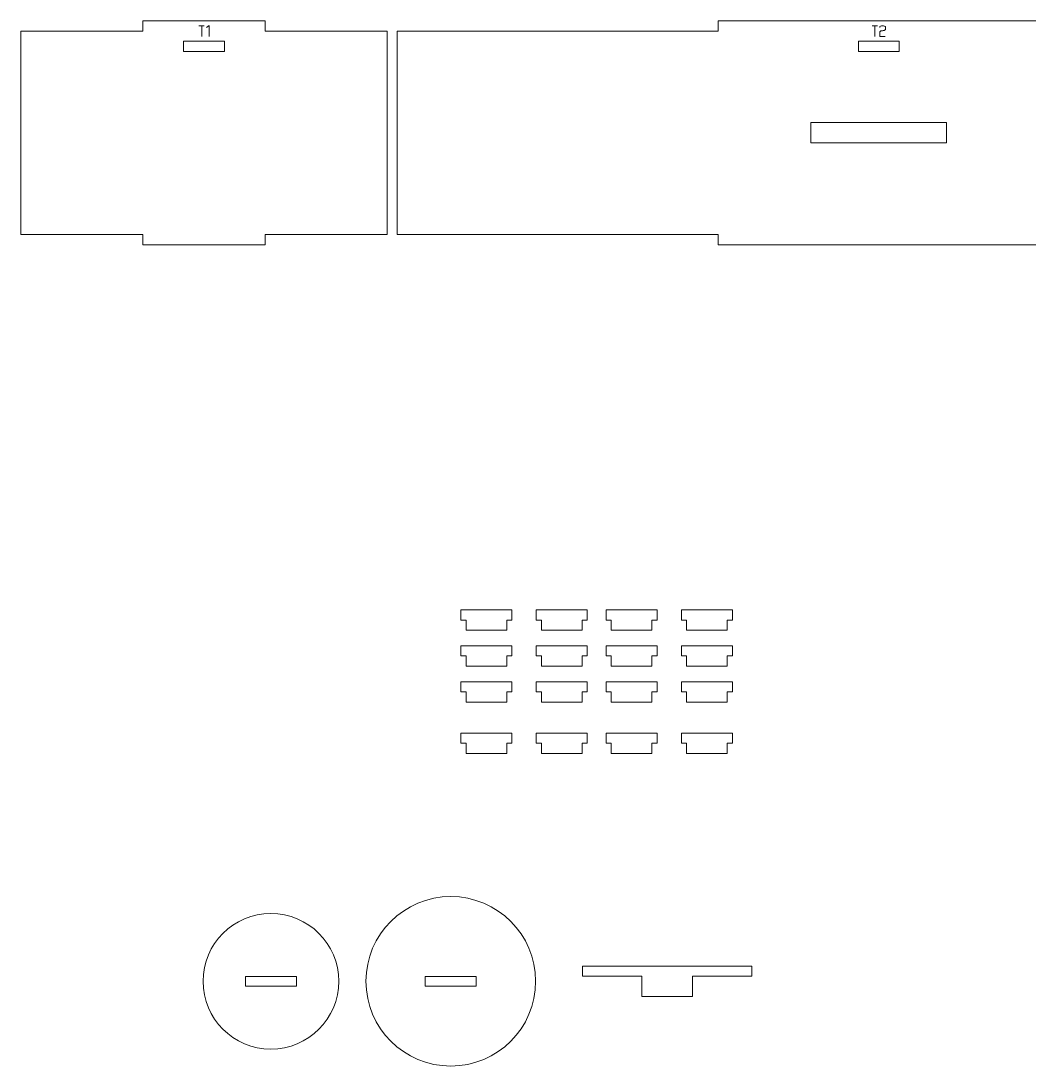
# Model space of a CAD drawing. Header units: centimetres. Extents: x -250 to 250, y -508 to 508.
# Drawn here: x 13.15 to 42.87, y -103.75 to -72.93 of the extents above; entities that cross this region are included whole.
import ezdxf

# ---------------------------------------------------------------- set-up
doc = ezdxf.new("R2010")
doc.units = ezdxf.units.CM
doc.header["$MEASUREMENT"] = 0
doc.layers.add('Capa 1', color=7, linetype='Continuous')

msp = doc.modelspace()

# ---------------------------------------------------------------- hatches: boundary and pattern name
at = {"layer": 'Capa 1', "true_color": 0x3e4095}
h = msp.add_hatch(color=175, dxfattribs=at)
edge = h.paths.add_edge_path()
edge.add_spline(control_points=[(18.47967, -73.06786), (18.47967, -73.06786), (18.40033, -73.06786), (18.40033, -73.06786), (18.40033, -73.06786), (18.55763, -73.06786), (18.55763, -73.06786), (18.55763, -73.06786), (18.47967, -73.06786), (18.47967, -73.06786), (18.47967, -73.06786), (18.47967, -73.3843), (18.47967, -73.3843), (18.47967, -73.3843), (18.47967, -73.06786), (18.47967, -73.06786)], knot_values=[0, 0, 0, 0, 0.2, 0.2, 0.2, 0.4, 0.4, 0.4, 0.6, 0.6, 0.6, 0.8, 0.8, 0.8, 1, 1, 1, 1], degree=3, periodic=1)
h = msp.add_hatch(color=175, dxfattribs=at)
edge = h.paths.add_edge_path()
edge.add_spline(control_points=[(18.69659, -73.0674), (18.69659, -73.0674), (18.62046, -73.12014), (18.62046, -73.12014), (18.62046, -73.12014), (18.69659, -73.0674), (18.69659, -73.0674), (18.69659, -73.0674), (18.69659, -73.3843), (18.69659, -73.3843), (18.69659, -73.3843), (18.69659, -73.0674), (18.69659, -73.0674)], knot_values=[0, 0, 0, 0, 0.25, 0.25, 0.25, 0.5, 0.5, 0.5, 0.75, 0.75, 0.75, 1, 1, 1, 1], degree=3, periodic=1)
h = msp.add_hatch(color=175, dxfattribs=at)
edge = h.paths.add_edge_path()
edge.add_spline(control_points=[(38.3277, -73.06786), (38.3277, -73.06786), (38.24836, -73.06786), (38.24836, -73.06786), (38.24836, -73.06786), (38.40566, -73.06786), (38.40566, -73.06786), (38.40566, -73.06786), (38.3277, -73.06786), (38.3277, -73.06786), (38.3277, -73.06786), (38.3277, -73.3843), (38.3277, -73.3843), (38.3277, -73.3843), (38.3277, -73.06786), (38.3277, -73.06786)], knot_values=[0, 0, 0, 0, 0.2, 0.2, 0.2, 0.4, 0.4, 0.4, 0.6, 0.6, 0.6, 0.8, 0.8, 0.8, 1, 1, 1, 1], degree=3, periodic=1)
h = msp.add_hatch(color=175, dxfattribs=at)
edge = h.paths.add_edge_path()
edge.add_spline(control_points=[(38.46803, -73.3843), (38.46803, -73.3843), (38.46803, -73.25176), (38.46803, -73.25176), (38.46895, -73.23984), (38.4798, -73.23067), (38.50059, -73.22425), (38.50915, -73.22363), (38.51733, -73.22264), (38.52513, -73.22126), (38.53292, -73.21989), (38.5408, -73.21844), (38.54875, -73.21691), (38.56342, -73.21446), (38.57466, -73.21247), (38.58245, -73.21095), (38.59025, -73.20942), (38.59782, -73.20743), (38.60516, -73.20498), (38.62411, -73.19795), (38.63359, -73.18893), (38.63359, -73.17793), (38.63359, -73.17793), (38.63359, -73.10317), (38.63359, -73.10317), (38.63359, -73.09339), (38.62572, -73.08506), (38.60997, -73.07818), (38.59423, -73.0713), (38.57458, -73.06786), (38.55104, -73.06786), (38.5275, -73.06786), (38.50785, -73.0713), (38.49211, -73.07818), (38.47636, -73.08506), (38.46849, -73.09339), (38.46849, -73.10317), (38.46849, -73.10317), (38.46849, -73.12564), (38.46849, -73.12564), (38.46849, -73.12564), (38.46849, -73.10317), (38.46849, -73.10317), (38.46849, -73.09339), (38.47636, -73.08506), (38.49211, -73.07818), (38.50785, -73.0713), (38.5275, -73.06786), (38.55104, -73.06786), (38.57458, -73.06786), (38.59423, -73.0713), (38.60997, -73.07818), (38.62572, -73.08506), (38.63359, -73.09339), (38.63359, -73.10317), (38.63359, -73.10317), (38.63359, -73.17793), (38.63359, -73.17793), (38.63359, -73.18893), (38.62411, -73.19795), (38.60516, -73.20498), (38.59782, -73.20743), (38.59025, -73.20942), (38.58245, -73.21095), (38.57466, -73.21247), (38.56342, -73.21446), (38.54875, -73.21691), (38.5408, -73.21844), (38.53292, -73.21989), (38.52513, -73.22126), (38.51733, -73.22264), (38.50915, -73.22363), (38.50059, -73.22425), (38.4798, -73.23067), (38.46895, -73.23984), (38.46803, -73.25176), (38.46803, -73.25176), (38.46803, -73.3843), (38.46803, -73.3843), (38.46803, -73.3843), (38.62488, -73.3843), (38.62488, -73.3843), (38.62488, -73.3843), (38.46803, -73.3843), (38.46803, -73.3843)], knot_values=[0, 0, 0, 0, 0.03571429, 0.03571429, 0.03571429, 0.07142857, 0.07142857, 0.07142857, 0.10714286, 0.10714286, 0.10714286, 0.14285714, 0.14285714, 0.14285714, 0.17857143, 0.17857143, 0.17857143, 0.21428571, 0.21428571, 0.21428571, 0.25, 0.25, 0.25, 0.28571429, 0.28571429, 0.28571429, 0.32142857, 0.32142857, 0.32142857, 0.35714286, 0.35714286, 0.35714286, 0.39285714, 0.39285714, 0.39285714, 0.42857143, 0.42857143, 0.42857143, 0.46428571, 0.46428571, 0.46428571, 0.5, 0.5, 0.5, 0.53571429, 0.53571429, 0.53571429, 0.57142857, 0.57142857, 0.57142857, 0.60714286, 0.60714286, 0.60714286, 0.64285714, 0.64285714, 0.64285714, 0.67857143, 0.67857143, 0.67857143, 0.71428571, 0.71428571, 0.71428571, 0.75, 0.75, 0.75, 0.78571429, 0.78571429, 0.78571429, 0.82142857, 0.82142857, 0.82142857, 0.85714286, 0.85714286, 0.85714286, 0.89285714, 0.89285714, 0.89285714, 0.92857143, 0.92857143, 0.92857143, 0.96428571, 0.96428571, 0.96428571, 1, 1, 1, 1], degree=3, periodic=1)

# ---------------------------------------------------------------- linework, layer by layer
at = {"layer": 'Capa 1', "color": 240, "lineweight": 20}
for points, knots in [([(13.1506, -73.2271), (13.1506, -73.2271), (13.1506, -79.2271), (13.1506, -79.2271), (13.1506, -79.2271), (16.74917, -79.2271), (16.74917, -79.2271), (16.74917, -79.2271), (16.74917, -79.5271), (16.74917, -79.5271), (16.74917, -79.5271), (20.34774, -79.5271), (20.34774, -79.5271), (20.34774, -79.5271), (20.34774, -79.2271), (20.34774, -79.2271), (20.34774, -79.2271), (23.94631, -79.2271), (23.94631, -79.2271), (23.94631, -79.2271), (23.94631, -73.2271), (23.94631, -73.2271), (23.94631, -73.2271), (20.34774, -73.2271), (20.34774, -73.2271), (20.34774, -73.2271), (20.34774, -72.9271), (20.34774, -72.9271), (20.34774, -72.9271), (16.74917, -72.9271), (16.74917, -72.9271), (16.74917, -72.9271), (16.74917, -73.2271), (16.74917, -73.2271), (16.74917, -73.2271), (13.1506, -73.2271), (13.1506, -73.2271)], [0, 0, 0, 0, 0.08333333, 0.08333333, 0.08333333, 0.16666667, 0.16666667, 0.16666667, 0.25, 0.25, 0.25, 0.33333333, 0.33333333, 0.33333333, 0.41666667, 0.41666667, 0.41666667, 0.5, 0.5, 0.5, 0.58333333, 0.58333333, 0.58333333, 0.66666667, 0.66666667, 0.66666667, 0.75, 0.75, 0.75, 0.83333333, 0.83333333, 0.83333333, 0.91666667, 0.91666667, 0.91666667, 1, 1, 1, 1]), ([(24.24631, -73.22711), (24.24631, -73.22711), (24.24631, -79.2271), (24.24631, -79.2271), (24.24631, -79.2271), (33.70942, -79.2271), (33.70942, -79.2271), (33.70942, -79.2271), (33.70942, -79.5271), (33.70942, -79.5271), (33.70942, -79.5271), (43.17254, -79.5271), (43.17254, -79.5271), (43.17254, -79.5271), (43.17254, -79.2271), (43.17254, -79.2271), (43.17254, -79.2271), (52.63564, -79.2271), (52.63564, -79.2271), (52.63564, -79.2271), (52.63564, -73.22711), (52.63564, -73.22711), (52.63564, -73.22711), (43.17254, -73.22711), (43.17254, -73.22711), (43.17254, -73.22711), (43.17254, -72.9271), (43.17254, -72.9271), (43.17254, -72.9271), (33.70942, -72.9271), (33.70942, -72.9271), (33.70942, -72.9271), (33.70942, -73.22711), (33.70942, -73.22711), (33.70942, -73.22711), (24.24631, -73.22711), (24.24631, -73.22711)], [0, 0, 0, 0, 0.08333333, 0.08333333, 0.08333333, 0.16666667, 0.16666667, 0.16666667, 0.25, 0.25, 0.25, 0.33333333, 0.33333333, 0.33333333, 0.41666667, 0.41666667, 0.41666667, 0.5, 0.5, 0.5, 0.58333333, 0.58333333, 0.58333333, 0.66666667, 0.66666667, 0.66666667, 0.75, 0.75, 0.75, 0.83333333, 0.83333333, 0.83333333, 0.91666667, 0.91666667, 0.91666667, 1, 1, 1, 1]), ([(17.94846, -73.82723), (17.94846, -73.82723), (19.14846, -73.82723), (19.14846, -73.82723), (19.14846, -73.82723), (19.14846, -73.52723), (19.14846, -73.52723), (19.14846, -73.52723), (17.94846, -73.52723), (17.94846, -73.52723), (17.94846, -73.52723), (17.94846, -73.82723), (17.94846, -73.82723)], [0, 0, 0, 0, 0.25, 0.25, 0.25, 0.5, 0.5, 0.5, 0.75, 0.75, 0.75, 1, 1, 1, 1]), ([(37.84098, -73.82723), (37.84098, -73.82723), (39.04098, -73.82723), (39.04098, -73.82723), (39.04098, -73.82723), (39.04098, -73.52724), (39.04098, -73.52724), (39.04098, -73.52724), (37.84098, -73.52724), (37.84098, -73.52724), (37.84098, -73.52724), (37.84098, -73.82723), (37.84098, -73.82723)], [0, 0, 0, 0, 0.25, 0.25, 0.25, 0.5, 0.5, 0.5, 0.75, 0.75, 0.75, 1, 1, 1, 1]), ([(36.44098, -75.9271), (36.44098, -75.9271), (40.44098, -75.9271), (40.44098, -75.9271), (40.44098, -75.9271), (40.44098, -76.5271), (40.44098, -76.5271), (40.44098, -76.5271), (36.44098, -76.5271), (36.44098, -76.5271), (36.44098, -76.5271), (36.44098, -75.9271), (36.44098, -75.9271)], [0, 0, 0, 0, 0.25, 0.25, 0.25, 0.5, 0.5, 0.5, 0.75, 0.75, 0.75, 1, 1, 1, 1])]:
    msp.add_open_spline(points, degree=3, knots=knots, dxfattribs=at)
at = {"layer": 'Capa 1', "color": 114, "lineweight": 9}
for points, knots in [([(18.47967, -73.06786), (18.47967, -73.06786), (18.40033, -73.06786), (18.40033, -73.06786), (18.40033, -73.06786), (18.55763, -73.06786), (18.55763, -73.06786), (18.55763, -73.06786), (18.47967, -73.06786), (18.47967, -73.06786), (18.47967, -73.06786), (18.47967, -73.3843), (18.47967, -73.3843), (18.47967, -73.3843), (18.47967, -73.06786), (18.47967, -73.06786)], [0, 0, 0, 0, 0.2, 0.2, 0.2, 0.4, 0.4, 0.4, 0.6, 0.6, 0.6, 0.8, 0.8, 0.8, 1, 1, 1, 1]), ([(18.69659, -73.0674), (18.69659, -73.0674), (18.62046, -73.12014), (18.62046, -73.12014), (18.62046, -73.12014), (18.69659, -73.0674), (18.69659, -73.0674), (18.69659, -73.0674), (18.69659, -73.3843), (18.69659, -73.3843), (18.69659, -73.3843), (18.69659, -73.0674), (18.69659, -73.0674)], [0, 0, 0, 0, 0.25, 0.25, 0.25, 0.5, 0.5, 0.5, 0.75, 0.75, 0.75, 1, 1, 1, 1]), ([(38.3277, -73.06786), (38.3277, -73.06786), (38.24836, -73.06786), (38.24836, -73.06786), (38.24836, -73.06786), (38.40566, -73.06786), (38.40566, -73.06786), (38.40566, -73.06786), (38.3277, -73.06786), (38.3277, -73.06786), (38.3277, -73.06786), (38.3277, -73.3843), (38.3277, -73.3843), (38.3277, -73.3843), (38.3277, -73.06786), (38.3277, -73.06786)], [0, 0, 0, 0, 0.2, 0.2, 0.2, 0.4, 0.4, 0.4, 0.6, 0.6, 0.6, 0.8, 0.8, 0.8, 1, 1, 1, 1]), ([(38.46803, -73.3843), (38.46803, -73.3843), (38.46803, -73.25176), (38.46803, -73.25176), (38.46895, -73.23984), (38.4798, -73.23067), (38.50059, -73.22425), (38.50915, -73.22363), (38.51733, -73.22264), (38.52513, -73.22126), (38.53292, -73.21989), (38.5408, -73.21844), (38.54875, -73.21691), (38.56342, -73.21446), (38.57466, -73.21247), (38.58245, -73.21095), (38.59025, -73.20942), (38.59782, -73.20743), (38.60516, -73.20498), (38.62411, -73.19795), (38.63359, -73.18893), (38.63359, -73.17793), (38.63359, -73.17793), (38.63359, -73.10317), (38.63359, -73.10317), (38.63359, -73.09339), (38.62572, -73.08506), (38.60997, -73.07818), (38.59423, -73.0713), (38.57458, -73.06786), (38.55104, -73.06786), (38.5275, -73.06786), (38.50785, -73.0713), (38.49211, -73.07818), (38.47636, -73.08506), (38.46849, -73.09339), (38.46849, -73.10317), (38.46849, -73.10317), (38.46849, -73.12564), (38.46849, -73.12564), (38.46849, -73.12564), (38.46849, -73.10317), (38.46849, -73.10317), (38.46849, -73.09339), (38.47636, -73.08506), (38.49211, -73.07818), (38.50785, -73.0713), (38.5275, -73.06786), (38.55104, -73.06786), (38.57458, -73.06786), (38.59423, -73.0713), (38.60997, -73.07818), (38.62572, -73.08506), (38.63359, -73.09339), (38.63359, -73.10317), (38.63359, -73.10317), (38.63359, -73.17793), (38.63359, -73.17793), (38.63359, -73.18893), (38.62411, -73.19795), (38.60516, -73.20498), (38.59782, -73.20743), (38.59025, -73.20942), (38.58245, -73.21095), (38.57466, -73.21247), (38.56342, -73.21446), (38.54875, -73.21691), (38.5408, -73.21844), (38.53292, -73.21989), (38.52513, -73.22126), (38.51733, -73.22264), (38.50915, -73.22363), (38.50059, -73.22425), (38.4798, -73.23067), (38.46895, -73.23984), (38.46803, -73.25176), (38.46803, -73.25176), (38.46803, -73.3843), (38.46803, -73.3843), (38.46803, -73.3843), (38.62488, -73.3843), (38.62488, -73.3843), (38.62488, -73.3843), (38.46803, -73.3843), (38.46803, -73.3843)], [0, 0, 0, 0, 0.03571429, 0.03571429, 0.03571429, 0.07142857, 0.07142857, 0.07142857, 0.10714286, 0.10714286, 0.10714286, 0.14285714, 0.14285714, 0.14285714, 0.17857143, 0.17857143, 0.17857143, 0.21428571, 0.21428571, 0.21428571, 0.25, 0.25, 0.25, 0.28571429, 0.28571429, 0.28571429, 0.32142857, 0.32142857, 0.32142857, 0.35714286, 0.35714286, 0.35714286, 0.39285714, 0.39285714, 0.39285714, 0.42857143, 0.42857143, 0.42857143, 0.46428571, 0.46428571, 0.46428571, 0.5, 0.5, 0.5, 0.53571429, 0.53571429, 0.53571429, 0.57142857, 0.57142857, 0.57142857, 0.60714286, 0.60714286, 0.60714286, 0.64285714, 0.64285714, 0.64285714, 0.67857143, 0.67857143, 0.67857143, 0.71428571, 0.71428571, 0.71428571, 0.75, 0.75, 0.75, 0.78571429, 0.78571429, 0.78571429, 0.82142857, 0.82142857, 0.82142857, 0.85714286, 0.85714286, 0.85714286, 0.89285714, 0.89285714, 0.89285714, 0.92857143, 0.92857143, 0.92857143, 0.96428571, 0.96428571, 0.96428571, 1, 1, 1, 1])]:
    msp.add_open_spline(points, degree=3, knots=knots, dxfattribs=at)
at = {"layer": 'Capa 1', "color": 240, "lineweight": 9}
for points, knots in [([(27.4729, -90.59842), (27.4729, -90.59842), (27.4729, -90.89842), (27.4729, -90.89842), (27.4729, -90.89842), (26.2729, -90.89842), (26.2729, -90.89842), (26.2729, -90.89842), (26.2729, -90.59842), (26.2729, -90.59842), (26.2729, -90.59842), (26.1229, -90.59842), (26.1229, -90.59842), (26.1229, -90.59842), (26.1229, -90.29842), (26.1229, -90.29842), (26.1229, -90.29842), (27.6229, -90.29842), (27.6229, -90.29842), (27.6229, -90.29842), (27.6229, -90.59842), (27.6229, -90.59842), (27.6229, -90.59842), (27.4729, -90.59842), (27.4729, -90.59842)], [0, 0, 0, 0, 0.125, 0.125, 0.125, 0.25, 0.25, 0.25, 0.375, 0.375, 0.375, 0.5, 0.5, 0.5, 0.625, 0.625, 0.625, 0.75, 0.75, 0.75, 0.875, 0.875, 0.875, 1, 1, 1, 1]), ([(29.69323, -90.59842), (29.69323, -90.59842), (29.69323, -90.89842), (29.69323, -90.89842), (29.69323, -90.89842), (28.49323, -90.89842), (28.49323, -90.89842), (28.49323, -90.89842), (28.49323, -90.59842), (28.49323, -90.59842), (28.49323, -90.59842), (28.34323, -90.59842), (28.34323, -90.59842), (28.34323, -90.59842), (28.34323, -90.29842), (28.34323, -90.29842), (28.34323, -90.29842), (29.84323, -90.29842), (29.84323, -90.29842), (29.84323, -90.29842), (29.84323, -90.59842), (29.84323, -90.59842), (29.84323, -90.59842), (29.69323, -90.59842), (29.69323, -90.59842)], [0, 0, 0, 0, 0.125, 0.125, 0.125, 0.25, 0.25, 0.25, 0.375, 0.375, 0.375, 0.5, 0.5, 0.5, 0.625, 0.625, 0.625, 0.75, 0.75, 0.75, 0.875, 0.875, 0.875, 1, 1, 1, 1]), ([(31.75315, -90.59842), (31.75315, -90.59842), (31.75315, -90.89842), (31.75315, -90.89842), (31.75315, -90.89842), (30.55315, -90.89842), (30.55315, -90.89842), (30.55315, -90.89842), (30.55315, -90.59842), (30.55315, -90.59842), (30.55315, -90.59842), (30.40315, -90.59842), (30.40315, -90.59842), (30.40315, -90.59842), (30.40315, -90.29842), (30.40315, -90.29842), (30.40315, -90.29842), (31.90315, -90.29842), (31.90315, -90.29842), (31.90315, -90.29842), (31.90315, -90.59842), (31.90315, -90.59842), (31.90315, -90.59842), (31.75315, -90.59842), (31.75315, -90.59842)], [0, 0, 0, 0, 0.125, 0.125, 0.125, 0.25, 0.25, 0.25, 0.375, 0.375, 0.375, 0.5, 0.5, 0.5, 0.625, 0.625, 0.625, 0.75, 0.75, 0.75, 0.875, 0.875, 0.875, 1, 1, 1, 1]), ([(33.97348, -90.59842), (33.97348, -90.59842), (33.97348, -90.89842), (33.97348, -90.89842), (33.97348, -90.89842), (32.77348, -90.89842), (32.77348, -90.89842), (32.77348, -90.89842), (32.77348, -90.59842), (32.77348, -90.59842), (32.77348, -90.59842), (32.62348, -90.59842), (32.62348, -90.59842), (32.62348, -90.59842), (32.62348, -90.29842), (32.62348, -90.29842), (32.62348, -90.29842), (34.12348, -90.29842), (34.12348, -90.29842), (34.12348, -90.29842), (34.12348, -90.59842), (34.12348, -90.59842), (34.12348, -90.59842), (33.97348, -90.59842), (33.97348, -90.59842)], [0, 0, 0, 0, 0.125, 0.125, 0.125, 0.25, 0.25, 0.25, 0.375, 0.375, 0.375, 0.5, 0.5, 0.5, 0.625, 0.625, 0.625, 0.75, 0.75, 0.75, 0.875, 0.875, 0.875, 1, 1, 1, 1]), ([(27.4729, -91.65422), (27.4729, -91.65422), (27.4729, -91.95422), (27.4729, -91.95422), (27.4729, -91.95422), (26.2729, -91.95422), (26.2729, -91.95422), (26.2729, -91.95422), (26.2729, -91.65422), (26.2729, -91.65422), (26.2729, -91.65422), (26.1229, -91.65422), (26.1229, -91.65422), (26.1229, -91.65422), (26.1229, -91.35422), (26.1229, -91.35422), (26.1229, -91.35422), (27.6229, -91.35422), (27.6229, -91.35422), (27.6229, -91.35422), (27.6229, -91.65422), (27.6229, -91.65422), (27.6229, -91.65422), (27.4729, -91.65422), (27.4729, -91.65422)], [0, 0, 0, 0, 0.125, 0.125, 0.125, 0.25, 0.25, 0.25, 0.375, 0.375, 0.375, 0.5, 0.5, 0.5, 0.625, 0.625, 0.625, 0.75, 0.75, 0.75, 0.875, 0.875, 0.875, 1, 1, 1, 1]), ([(29.69323, -91.65422), (29.69323, -91.65422), (29.69323, -91.95422), (29.69323, -91.95422), (29.69323, -91.95422), (28.49323, -91.95422), (28.49323, -91.95422), (28.49323, -91.95422), (28.49323, -91.65422), (28.49323, -91.65422), (28.49323, -91.65422), (28.34323, -91.65422), (28.34323, -91.65422), (28.34323, -91.65422), (28.34323, -91.35422), (28.34323, -91.35422), (28.34323, -91.35422), (29.84323, -91.35422), (29.84323, -91.35422), (29.84323, -91.35422), (29.84323, -91.65422), (29.84323, -91.65422), (29.84323, -91.65422), (29.69323, -91.65422), (29.69323, -91.65422)], [0, 0, 0, 0, 0.125, 0.125, 0.125, 0.25, 0.25, 0.25, 0.375, 0.375, 0.375, 0.5, 0.5, 0.5, 0.625, 0.625, 0.625, 0.75, 0.75, 0.75, 0.875, 0.875, 0.875, 1, 1, 1, 1]), ([(31.75315, -91.65422), (31.75315, -91.65422), (31.75315, -91.95422), (31.75315, -91.95422), (31.75315, -91.95422), (30.55315, -91.95422), (30.55315, -91.95422), (30.55315, -91.95422), (30.55315, -91.65422), (30.55315, -91.65422), (30.55315, -91.65422), (30.40315, -91.65422), (30.40315, -91.65422), (30.40315, -91.65422), (30.40315, -91.35422), (30.40315, -91.35422), (30.40315, -91.35422), (31.90315, -91.35422), (31.90315, -91.35422), (31.90315, -91.35422), (31.90315, -91.65422), (31.90315, -91.65422), (31.90315, -91.65422), (31.75315, -91.65422), (31.75315, -91.65422)], [0, 0, 0, 0, 0.125, 0.125, 0.125, 0.25, 0.25, 0.25, 0.375, 0.375, 0.375, 0.5, 0.5, 0.5, 0.625, 0.625, 0.625, 0.75, 0.75, 0.75, 0.875, 0.875, 0.875, 1, 1, 1, 1]), ([(33.97348, -91.65422), (33.97348, -91.65422), (33.97348, -91.95422), (33.97348, -91.95422), (33.97348, -91.95422), (32.77348, -91.95422), (32.77348, -91.95422), (32.77348, -91.95422), (32.77348, -91.65422), (32.77348, -91.65422), (32.77348, -91.65422), (32.62348, -91.65422), (32.62348, -91.65422), (32.62348, -91.65422), (32.62348, -91.35422), (32.62348, -91.35422), (32.62348, -91.35422), (34.12348, -91.35422), (34.12348, -91.35422), (34.12348, -91.35422), (34.12348, -91.65422), (34.12348, -91.65422), (34.12348, -91.65422), (33.97348, -91.65422), (33.97348, -91.65422)], [0, 0, 0, 0, 0.125, 0.125, 0.125, 0.25, 0.25, 0.25, 0.375, 0.375, 0.375, 0.5, 0.5, 0.5, 0.625, 0.625, 0.625, 0.75, 0.75, 0.75, 0.875, 0.875, 0.875, 1, 1, 1, 1]), ([(27.4729, -92.71509), (27.4729, -92.71509), (27.4729, -93.01509), (27.4729, -93.01509), (27.4729, -93.01509), (26.2729, -93.01509), (26.2729, -93.01509), (26.2729, -93.01509), (26.2729, -92.71509), (26.2729, -92.71509), (26.2729, -92.71509), (26.1229, -92.71509), (26.1229, -92.71509), (26.1229, -92.71509), (26.1229, -92.41509), (26.1229, -92.41509), (26.1229, -92.41509), (27.6229, -92.41509), (27.6229, -92.41509), (27.6229, -92.41509), (27.6229, -92.71509), (27.6229, -92.71509), (27.6229, -92.71509), (27.4729, -92.71509), (27.4729, -92.71509)], [0, 0, 0, 0, 0.125, 0.125, 0.125, 0.25, 0.25, 0.25, 0.375, 0.375, 0.375, 0.5, 0.5, 0.5, 0.625, 0.625, 0.625, 0.75, 0.75, 0.75, 0.875, 0.875, 0.875, 1, 1, 1, 1]), ([(29.69323, -92.71509), (29.69323, -92.71509), (29.69323, -93.01509), (29.69323, -93.01509), (29.69323, -93.01509), (28.49323, -93.01509), (28.49323, -93.01509), (28.49323, -93.01509), (28.49323, -92.71509), (28.49323, -92.71509), (28.49323, -92.71509), (28.34323, -92.71509), (28.34323, -92.71509), (28.34323, -92.71509), (28.34323, -92.41509), (28.34323, -92.41509), (28.34323, -92.41509), (29.84323, -92.41509), (29.84323, -92.41509), (29.84323, -92.41509), (29.84323, -92.71509), (29.84323, -92.71509), (29.84323, -92.71509), (29.69323, -92.71509), (29.69323, -92.71509)], [0, 0, 0, 0, 0.125, 0.125, 0.125, 0.25, 0.25, 0.25, 0.375, 0.375, 0.375, 0.5, 0.5, 0.5, 0.625, 0.625, 0.625, 0.75, 0.75, 0.75, 0.875, 0.875, 0.875, 1, 1, 1, 1]), ([(31.75315, -92.71509), (31.75315, -92.71509), (31.75315, -93.01509), (31.75315, -93.01509), (31.75315, -93.01509), (30.55315, -93.01509), (30.55315, -93.01509), (30.55315, -93.01509), (30.55315, -92.71509), (30.55315, -92.71509), (30.55315, -92.71509), (30.40315, -92.71509), (30.40315, -92.71509), (30.40315, -92.71509), (30.40315, -92.41509), (30.40315, -92.41509), (30.40315, -92.41509), (31.90315, -92.41509), (31.90315, -92.41509), (31.90315, -92.41509), (31.90315, -92.71509), (31.90315, -92.71509), (31.90315, -92.71509), (31.75315, -92.71509), (31.75315, -92.71509)], [0, 0, 0, 0, 0.125, 0.125, 0.125, 0.25, 0.25, 0.25, 0.375, 0.375, 0.375, 0.5, 0.5, 0.5, 0.625, 0.625, 0.625, 0.75, 0.75, 0.75, 0.875, 0.875, 0.875, 1, 1, 1, 1]), ([(33.97348, -92.71509), (33.97348, -92.71509), (33.97348, -93.01509), (33.97348, -93.01509), (33.97348, -93.01509), (32.77348, -93.01509), (32.77348, -93.01509), (32.77348, -93.01509), (32.77348, -92.71509), (32.77348, -92.71509), (32.77348, -92.71509), (32.62348, -92.71509), (32.62348, -92.71509), (32.62348, -92.71509), (32.62348, -92.41509), (32.62348, -92.41509), (32.62348, -92.41509), (34.12348, -92.41509), (34.12348, -92.41509), (34.12348, -92.41509), (34.12348, -92.71509), (34.12348, -92.71509), (34.12348, -92.71509), (33.97348, -92.71509), (33.97348, -92.71509)], [0, 0, 0, 0, 0.125, 0.125, 0.125, 0.25, 0.25, 0.25, 0.375, 0.375, 0.375, 0.5, 0.5, 0.5, 0.625, 0.625, 0.625, 0.75, 0.75, 0.75, 0.875, 0.875, 0.875, 1, 1, 1, 1]), ([(27.4729, -94.23016), (27.4729, -94.23016), (27.4729, -94.53016), (27.4729, -94.53016), (27.4729, -94.53016), (26.2729, -94.53016), (26.2729, -94.53016), (26.2729, -94.53016), (26.2729, -94.23016), (26.2729, -94.23016), (26.2729, -94.23016), (26.1229, -94.23016), (26.1229, -94.23016), (26.1229, -94.23016), (26.1229, -93.93016), (26.1229, -93.93016), (26.1229, -93.93016), (27.6229, -93.93016), (27.6229, -93.93016), (27.6229, -93.93016), (27.6229, -94.23016), (27.6229, -94.23016), (27.6229, -94.23016), (27.4729, -94.23016), (27.4729, -94.23016)], [0, 0, 0, 0, 0.125, 0.125, 0.125, 0.25, 0.25, 0.25, 0.375, 0.375, 0.375, 0.5, 0.5, 0.5, 0.625, 0.625, 0.625, 0.75, 0.75, 0.75, 0.875, 0.875, 0.875, 1, 1, 1, 1]), ([(29.69323, -94.23016), (29.69323, -94.23016), (29.69323, -94.53016), (29.69323, -94.53016), (29.69323, -94.53016), (28.49323, -94.53016), (28.49323, -94.53016), (28.49323, -94.53016), (28.49323, -94.23016), (28.49323, -94.23016), (28.49323, -94.23016), (28.34323, -94.23016), (28.34323, -94.23016), (28.34323, -94.23016), (28.34323, -93.93016), (28.34323, -93.93016), (28.34323, -93.93016), (29.84323, -93.93016), (29.84323, -93.93016), (29.84323, -93.93016), (29.84323, -94.23016), (29.84323, -94.23016), (29.84323, -94.23016), (29.69323, -94.23016), (29.69323, -94.23016)], [0, 0, 0, 0, 0.125, 0.125, 0.125, 0.25, 0.25, 0.25, 0.375, 0.375, 0.375, 0.5, 0.5, 0.5, 0.625, 0.625, 0.625, 0.75, 0.75, 0.75, 0.875, 0.875, 0.875, 1, 1, 1, 1]), ([(31.75315, -94.23016), (31.75315, -94.23016), (31.75315, -94.53016), (31.75315, -94.53016), (31.75315, -94.53016), (30.55315, -94.53016), (30.55315, -94.53016), (30.55315, -94.53016), (30.55315, -94.23016), (30.55315, -94.23016), (30.55315, -94.23016), (30.40315, -94.23016), (30.40315, -94.23016), (30.40315, -94.23016), (30.40315, -93.93016), (30.40315, -93.93016), (30.40315, -93.93016), (31.90315, -93.93016), (31.90315, -93.93016), (31.90315, -93.93016), (31.90315, -94.23016), (31.90315, -94.23016), (31.90315, -94.23016), (31.75315, -94.23016), (31.75315, -94.23016)], [0, 0, 0, 0, 0.125, 0.125, 0.125, 0.25, 0.25, 0.25, 0.375, 0.375, 0.375, 0.5, 0.5, 0.5, 0.625, 0.625, 0.625, 0.75, 0.75, 0.75, 0.875, 0.875, 0.875, 1, 1, 1, 1]), ([(33.97348, -94.23016), (33.97348, -94.23016), (33.97348, -94.53016), (33.97348, -94.53016), (33.97348, -94.53016), (32.77348, -94.53016), (32.77348, -94.53016), (32.77348, -94.53016), (32.77348, -94.23016), (32.77348, -94.23016), (32.77348, -94.23016), (32.62348, -94.23016), (32.62348, -94.23016), (32.62348, -94.23016), (32.62348, -93.93016), (32.62348, -93.93016), (32.62348, -93.93016), (34.12348, -93.93016), (34.12348, -93.93016), (34.12348, -93.93016), (34.12348, -94.23016), (34.12348, -94.23016), (34.12348, -94.23016), (33.97348, -94.23016), (33.97348, -94.23016)], [0, 0, 0, 0, 0.125, 0.125, 0.125, 0.25, 0.25, 0.25, 0.375, 0.375, 0.375, 0.5, 0.5, 0.5, 0.625, 0.625, 0.625, 0.75, 0.75, 0.75, 0.875, 0.875, 0.875, 1, 1, 1, 1]), ([(25.82258, -98.75002), (27.20329, -98.75002), (28.32258, -99.86931), (28.32258, -101.25002), (28.32258, -102.63073), (27.20329, -103.75002), (25.82258, -103.75002), (24.44187, -103.75002), (23.32258, -102.63073), (23.32258, -101.25002), (23.32258, -99.86931), (24.44187, -98.75002), (25.82258, -98.75002)], [0, 0, 0, 0, 0.25, 0.25, 0.25, 0.5, 0.5, 0.5, 0.75, 0.75, 0.75, 1, 1, 1, 1]), ([(20.51992, -99.25002), (21.62449, -99.25002), (22.51992, -100.14545), (22.51992, -101.25002), (22.51992, -102.35459), (21.62449, -103.25002), (20.51992, -103.25002), (19.41535, -103.25002), (18.51992, -102.35459), (18.51992, -101.25002), (18.51992, -100.14545), (19.41535, -99.25002), (20.51992, -99.25002)], [0, 0, 0, 0, 0.25, 0.25, 0.25, 0.5, 0.5, 0.5, 0.75, 0.75, 0.75, 1, 1, 1, 1]), ([(29.70215, -100.80002), (29.70215, -100.80002), (34.70215, -100.80002), (34.70215, -100.80002), (34.70215, -100.80002), (34.70215, -101.10002), (34.70215, -101.10002), (34.70215, -101.10002), (32.95215, -101.10002), (32.95215, -101.10002), (32.95215, -101.10002), (32.95215, -101.70002), (32.95215, -101.70002), (32.95215, -101.70002), (31.45215, -101.70002), (31.45215, -101.70002), (31.45215, -101.70002), (31.45215, -101.10002), (31.45215, -101.10002), (31.45215, -101.10002), (29.70215, -101.10002), (29.70215, -101.10002), (29.70215, -101.10002), (29.70215, -100.80002), (29.70215, -100.80002)], [0, 0, 0, 0, 0.125, 0.125, 0.125, 0.25, 0.25, 0.25, 0.375, 0.375, 0.375, 0.5, 0.5, 0.5, 0.625, 0.625, 0.625, 0.75, 0.75, 0.75, 0.875, 0.875, 0.875, 1, 1, 1, 1]), ([(19.76992, -101.10502), (19.76992, -101.10502), (21.26992, -101.10502), (21.26992, -101.10502), (21.26992, -101.10502), (21.26992, -101.39502), (21.26992, -101.39502), (21.26992, -101.39502), (19.76992, -101.39502), (19.76992, -101.39502), (19.76992, -101.39502), (19.76992, -101.10502), (19.76992, -101.10502)], [0, 0, 0, 0, 0.25, 0.25, 0.25, 0.5, 0.5, 0.5, 0.75, 0.75, 0.75, 1, 1, 1, 1]), ([(25.07258, -101.10502), (25.07258, -101.10502), (26.57258, -101.10502), (26.57258, -101.10502), (26.57258, -101.10502), (26.57258, -101.39502), (26.57258, -101.39502), (26.57258, -101.39502), (25.07258, -101.39502), (25.07258, -101.39502), (25.07258, -101.39502), (25.07258, -101.10502), (25.07258, -101.10502)], [0, 0, 0, 0, 0.25, 0.25, 0.25, 0.5, 0.5, 0.5, 0.75, 0.75, 0.75, 1, 1, 1, 1])]:
    msp.add_open_spline(points, degree=3, knots=knots, dxfattribs=at)

doc.saveas('drawing.dxf')
